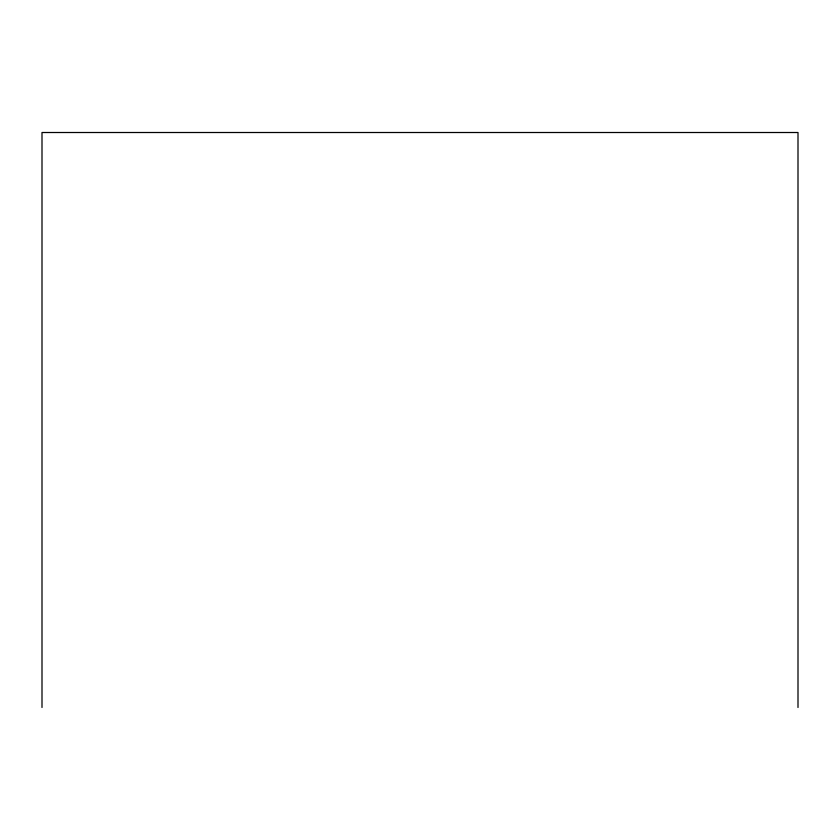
<?xml version="1.0" encoding="UTF-8"?>
<svg xmlns="http://www.w3.org/2000/svg" width="840" height="840" viewBox="0 0 840 840"><rect width="100%" height="100%" fill="white"/><g stroke="black" fill="none" stroke-linecap="round" stroke-linejoin="round"><path stroke-width="1.26" d="M798 707.49L798 132.51L42 132.51L42 707.49"/></g></svg>
